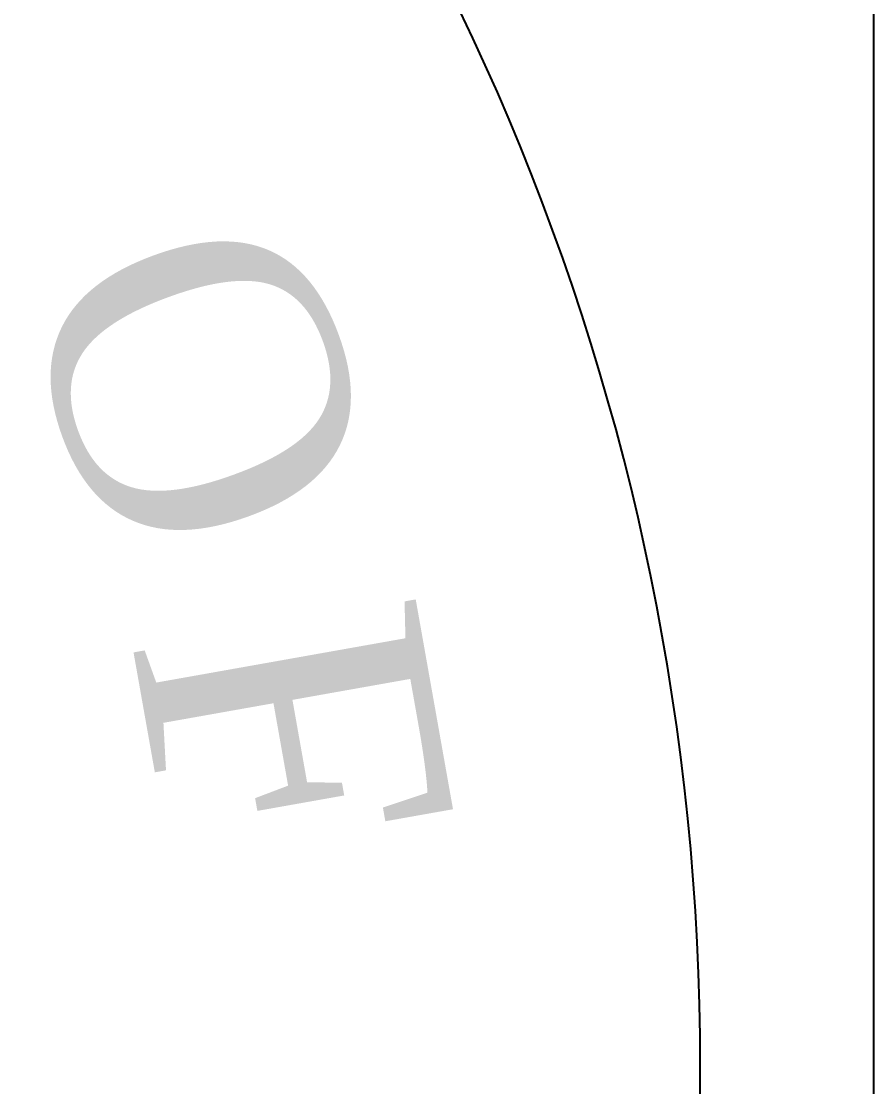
# Model space of a CAD drawing. Extents: x 85 to 285, y 126 to 270.
# Drawn here: x 129.66 to 133.162, y 168.199 to 172.574 of the extents above; entities that cross this region are included whole.
import ezdxf

# ---------------------------------------------------------------- set-up
doc = ezdxf.new("R2010")
doc.units = 0
doc.layers.add('L18', color=4, linetype='CONTINUOUS')
doc.styles.add('Style 51', font='TIMES.TTF', dxfattribs={"width": 0.999999, "height": 1.660379})
doc.styles.add('Style 52', font='TIMES.TTF', dxfattribs={"width": 0.999999, "height": 1.660379})

# ---------------------------------------------------------------- blocks, each defined once
blk = doc.blocks.new('StateGovtLogo')
at = {"layer": 'L18'}
blk.add_open_spline([(28.2573, 15.2435), (28.2573, 7.4695), (21.9549, 1.1671), (14.1807, 1.1671), (6.4061, 1.1671), (0.1033, 7.4695), (0.1033, 15.2435), (0.1033, 23.0181), (6.4061, 29.3209), (14.1807, 29.3209), (21.9549, 29.3209), (28.2573, 23.0181), (28.2573, 15.2435)], degree=3, knots=[0, 0, 0, 0, 1, 1, 1, 2, 2, 2, 3, 3, 3, 4, 4, 4, 4], dxfattribs=at)
at = {"layer": 'L18', "width": 0.999999}
for s, rotation, style, p in [('O', 290.04852, 'Style 51', (24.2801, 19.7489)), ('F', 280.08016, 'Style 52', (24.964, 17.729))]:
    blk.add_text(s, height=1.6604, rotation=rotation, dxfattribs=dict(at, style=style)).set_placement(p)

msp = doc.modelspace()

# ---------------------------------------------------------------- linework, layer by layer
at = {"layer": 'L18'}
msp.add_line((133.1622, 157.6118), (133.1622, 178.9452), dxfattribs=at)

# ---------------------------------------------------------------- block references
at = {"layer": 'L18', "xscale": 0.7103894525833798, "yscale": 0.7103894525833797, "zscale": 0.7103894525833898}
msp.add_blockref('StateGovtLogo', (112.3763, 157.4493), dxfattribs=at)

doc.saveas('drawing.dxf')
